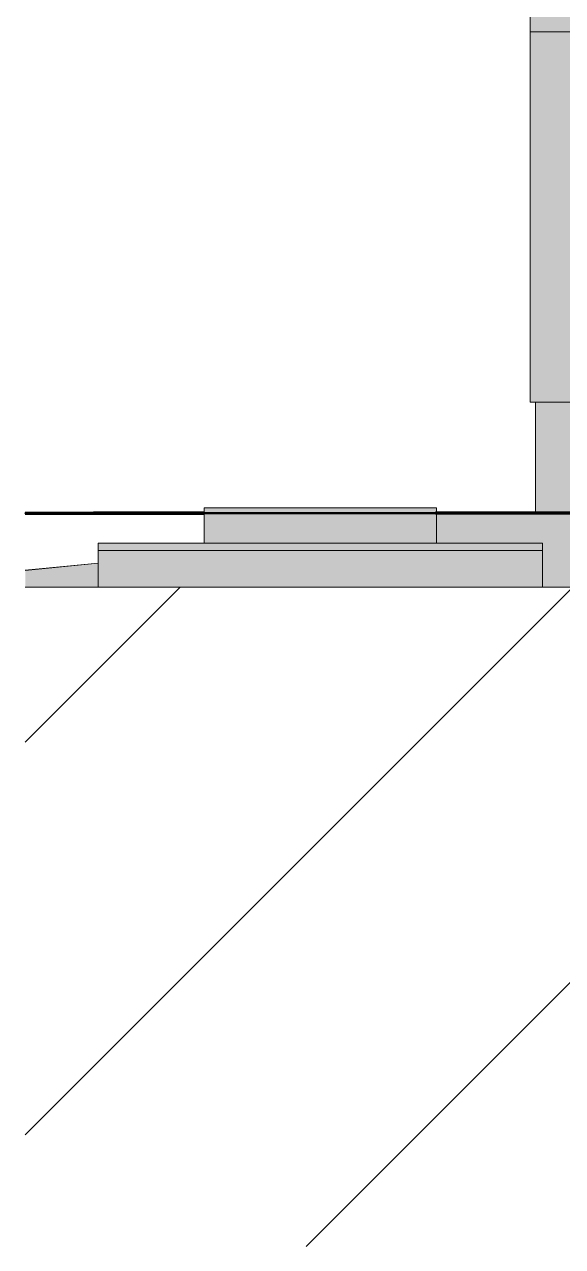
# Model space of a CAD drawing. Header units: millimetres. Extents: x -155050 to -36395, y -2753 to 7638.
# Drawn here: x -120259 to -118805, y -2731 to 570 of the extents above; entities that cross this region are included whole.
import ezdxf

# ---------------------------------------------------------------- set-up
doc = ezdxf.new("R2010")
doc.units = ezdxf.units.MM
for name, pattern in [('IMPORT-DASHED _3_', [19.05, 12.7, -6.35]), ('IMPORT-DĚLICÍ2 _2_', [15.875, 6.35, -3.175, 0, -3.175, 0, -3.175]), ('IMPORT-KANVBRDO', [20, 7, -6.5, 0, -6.5]), ('IMPORT-VODA_pitna_CARA08', [30, 7, -6.5, 0, -6.5, 7, -3]), ('IMPORT-VODVBRDO', [20, 7, -6.5, 0, -6.5]), ('IMPORT-ČÁRKOVANÁ2 _2_', [9.525, 6.35, -3.175])]:
    doc.linetypes.add(name, pattern=pattern)
for name, color, linetype, lineweight, true_color in [('---1 - PBS KÓTY', 7, 'Continuous', 18, 0x4c1300), ('---1 - PBS PNP-1', 1, 'Continuous', 35, 0xff0000), ('---1 - PBS SYMBOLY A TEXT-1', 180, 'IMPORT-ČÁRKOVANÁ2 _2_', 35, 0x3f00ff), ('00_pl_deštová voda oblast', 6, 'Continuous', 25, 0xff00ff), ('00_pL_hranice pozemku', 1, 'Continuous', 35, 0xff0000), ('00_pL_katastr-1', 150, 'Continuous', 35, 0x007fff), ('00_pL_KOTY 1500', 7, 'Continuous', 9, 0x260000), ('00_pL_OCHRANNE PASNO TEPLOVOD-1', 40, 'Continuous', 9, 0xffbf00), ('00_pL_přípoja voda-2', 4, 'IMPORT-VODA_pitna_CARA08', 35, 0x00ffff), ('00_pL_přípojka destova kanalizace-2', 7, 'Continuous', 35, 0x3f7f3f), ('00_pL_přípojka destova kanalizace-3', 7, 'IMPORT-DASHED _3_', 35, 0x3f7f3f), ('212_HK_situace_03_dwg-1', 40, 'Continuous', 9, 0xffbf00), ('A-FLOR-2', 7, 'Continuous', 9, 0x5200a5), ('A-FLOR-LEVL-1', 7, 'Continuous', 9, 0x7f7f7f), ('A-WALL-1', 7, 'Continuous', 9, 0xd7d5cb), ('A-WALL-2', 7, 'Continuous', 9, 0x004080), ('A-WALL-3', 7, 'Continuous', 9, 0xdeddc7), ('A-WALL-4', 7, 'Continuous', 9, 0x787878), ('DEMOLICE-1', 2, 'Continuous', 35, 0xffff00), ('hch kanal-1', 5, 'IMPORT-VODVBRDO', 9, 0x0000ff), ('hch kanal-2', 6, 'IMPORT-KANVBRDO', 9, 0xff00ff), ('hch kanal-3', 30, 'IMPORT-KANVBRDO', 9, 0xff7f00), ('hch koleje-1', 7, 'Continuous', 9, 0x00a5a5), ('hch oploceni-1', 7, 'IMPORT-DĚLICÍ2 _2_', 9, 0x00a5a5), ('hch teren-1', 7, 'Continuous', 9, 0x00a5a5), ('hchrozvodi-1', 7, 'IMPORT-DĚLICÍ2 _2_', 9, 0x00a5a5), ('Obrys', 2, 'Continuous', 9, 0xffff00), ('PDF7_000 ISN KABELY NN', 9, 'Continuous', 9, 0x808080), ('PDF7_000 ISN SDĚL OPTIKA METALIKA CHRÁNIČKA PŘÍVOD', 9, 'Continuous', 9, 0x808080), ('PDF7_0V - Splašky výtlak zaměřeno', 9, 'Continuous', 9, 0x808080), ('PDF7_0V - Voda návrh', 9, 'Continuous', 9, 0x808080), ('PDF7_36', 9, 'Continuous', 9, 0x808080), ('PDF7_GASNET PLYN STŘEDOTLAK', 9, 'Continuous', 9, 0x808080), ('PDF7_GASNET PLYN STŘEDOTLAK OCHRANNĚ PÁSMO', 7, 'Continuous', 9, 0xa5a552), ('PDF7_GP Budovy', 7, 'Continuous', 9, 0x260000), ('PDF7_GP Hraniční linie', 7, 'Continuous', 9, 0x0052a5), ('PDF7_GP Koleje', 7, 'Continuous', 9, 0x0052a5), ('PDF7_GP Plotové linie', 7, 'Continuous', 9, 0x0052a5), ('PDF7_ISS CETIN Zaměřené a kótované vnitřní STP', 9, 'Continuous', 9, 0x808080), ('PDF7_ISS DEŠŤOVÁ KANALIZACE', 9, 'Continuous', 9, 0x808080), ('PDF7_ISS ELEKTRÁRNA OPATOVICE HORKOVOD', 9, 'Continuous', 9, 0x808080), ('PDF7_ISS ELEKTRÁRNA OPATOVICE TEPLOVOD', 9, 'Continuous', 9, 0x808080), ('PDF7_ISS KRÁLOVÉHRADECKÁ PROVOZNÍ SPLAŠKOVÁ KANALIZACE', 9, 'Continuous', 9, 0x808080), ('PDF7_ISS KRÁLOVÉHRADECKÁ PROVOZNÍ VODOVOD HL ŘAD', 9, 'Continuous', 9, 0x808080), ('PDF7_ISS TECHNICKÉ SLUŽBY HK VO', 9, 'Continuous', 9, 0x808080), ('PDF7_ISS ČEZ DISTRIBUCE NN NADZEMNÍ', 9, 'Continuous', 9, 0x808080), ('PDF7_ISS ČEZ DISTRIBUCE VN PODZEMNÍ', 9, 'Continuous', 9, 0x808080), ('PDF7_Slezské Předměstí_646971$0$21900', 7, 'Continuous', 9, 0x002600), ('PDF7_Slezské Předměstí_646971$0$21999', 7, 'Continuous', 9, 0x260000), ('PDF7_Slezské Předměstí_646971$0$23700', 9, 'Continuous', 9, 0x808080), ('PDF7_Znacky-kultury', 7, 'Continuous', 9, 0x29a500), ('PDF7_Znacky-kultury-1', 240, 'Continuous', 100, 0xff003f), ('PDF7_Znacky-kultury-2', 7, 'Continuous', 140, 0x29a500), ('Trubky-tvarovka-1', 7, 'Continuous', 9, 0x282828), ('Trubky-tvarovka-2', 7, 'Continuous', 9, 0x9da1aa), ('Vlastní 1_A-DETL-GENF-1', 9, 'Continuous', 9, 0x808080)]:
    doc.layers.add(name, color=color, linetype=linetype, lineweight=lineweight, true_color=true_color)
for name, color, linetype, lineweight in [('00_pL_KOTY', 7, 'Continuous', 9), ('00_pl_rozhrani ploch', 7, 'Continuous', 18), ('00_pL_stavajici objekty', 7, 'Continuous', 50), ('00_pL_VÝŠKOVÉ KOTY', 7, 'Continuous', 9), ('2966-1_navrh dispozice stroju-HK_02_dwg-1', 7, 'Continuous', 9), ('2966-1_navrh dispozice stroju-HK_dwg-1', 7, 'Continuous', 9), ('A-DETL-THIN', 7, 'Continuous', 9), ('A-FLOR-LEVL', 7, 'Continuous', 9), ('A-WALL', 7, 'Continuous', 9), ('HK_TEREN_SESAZENI_dwg-1', 7, 'Continuous', 9), ('Kóty', 7, 'Continuous', 9), ('Nedefinovaný_Trubky-tvarovka', 7, 'Continuous', 9), ('PDF4_Geometry', 7, 'Continuous', 9), ('PDF4_Solid Fills', 7, 'Continuous', 9), ('Trubky-tvarovka', 7, 'Continuous', 9)]:
    doc.layers.add(name, color=color, linetype=linetype, lineweight=lineweight)

# ---------------------------------------------------------------- blocks, each defined once
blk = doc.blocks.new('Z_PIF_UN_Tegra_Round_Iron_Cover_Wavin__nested_ - Var_-776421-Řez 3')
at = {"layer": 'Trubky-tvarovka-1'}
for points in [[(124919.5, -831), (125079.6, -831), (125079.6, -736), (124534.2, -736), (124534.2, -831), (124897.1, -831)], [(125160.4, -831), (125160.4, -736), (125079.6, -736), (125079.6, -831), (125160.2, -831)]]:
    blk.add_hatch(color=256, dxfattribs=at).paths.add_polyline_path(points)
at = {"layer": 'Trubky-tvarovka'}
for p, q in [((124533.8, -736), (124533.8, -831)), ((124533.8, -736), (124534.1, -736)), ((124534.2, -736), (125079.6, -736)), ((125079.6, -736), (125160.8, -736)), ((125160.8, -831.1), (125160.8, -736))]:
    blk.add_line(p, q, dxfattribs=at)
blk = doc.blocks.new('Z_PIF_UN_Tegra_Concrete_Ring_Wavin__nested_ - Var_-776422-Řez 3')
at = {"layer": 'Trubky-tvarovka-2'}
for points in [[(124335.5, -851), (124444.4, -851), (124444.4, -831), (124247.4, -831), (124247.4, -851), (124296.1, -851)], [(124385.3, -950), (124444.4, -950), (124444.4, -851), (124247.4, -851), (124248.4, -950), (124347.4, -950)], [(125003.6, -851), (125447.1, -851), (125447.1, -831), (124444.4, -831), (124444.4, -851), (124919.5, -851)], [(125018.1, -950), (125447.1, -950), (125447.1, -851), (124444.4, -851), (124444.4, -950), (125003.6, -950)]]:
    blk.add_hatch(color=256, dxfattribs=at).paths.add_polyline_path(points)
at = {"layer": 'Trubky-tvarovka'}
for p, q in [((124247.3, -831), (124247.3, -851)), ((124444.4, -831), (124247.3, -831)), ((124247.3, -851), (124444.4, -851)), ((124247.3, -851), (124247.3, -950)), ((124444.4, -851), (124247.3, -851)), ((125447.3, -831), (124444.4, -831)), ((124444.4, -851), (125447.3, -851)), ((125447.3, -851), (124444.4, -851)), ((125447.3, -851), (125447.3, -831)), ((125447.3, -950), (125447.3, -851))]:
    blk.add_line(p, q, dxfattribs=at)
blk = doc.blocks.new('Rampa - Rampa-818641-Řez 3')
at = {"layer": 'A-FLOR-LEVL-1'}
blk.add_hatch(color=256, dxfattribs=at).paths.add_polyline_path([(124247.4, -950), (124247.4, -885.4), (124050.1, -904.8), (124050.1, -950)])
at = {"layer": 'A-FLOR-LEVL'}
blk.add_line((124050.1, -904.8), (124247.4, -885.4), dxfattribs=at)
blk = doc.blocks.new('Rampa - Rampa-819336-Řez 3')
at = {"layer": 'A-FLOR-LEVL-1'}
blk.add_hatch(color=256, dxfattribs=at).paths.add_polyline_path([(124247.4, -884.9), (124050.1, -904.4), (124050.1, -904.8), (124247.4, -885.4)])
at = {"layer": 'A-FLOR-LEVL'}
blk.add_line((124050.1, -904.4), (124247.4, -884.9), dxfattribs=at)
blk = doc.blocks.new('2966-1_navrh dispozice stroju-HK_dwg__OPEN-901600-Řez 3')
at = {"layer": 'Kóty', "flags": 128}
blk.add_lwpolyline([(124059.2, -750), (124205, -750), (124350.9, -750)], dxfattribs=at)
blk = doc.blocks.new('2966-1_navrh dispozice stroju-HK_dwg-867852-Řez 3')
at = {"layer": 'Kóty'}
blk.add_line((124534.1, -750), (124204, -750), dxfattribs=at)
blk.add_line((124534.1, -750), (124204, -750), dxfattribs=at)
at = {"layer": 'Obrys'}
for p, q in [((124050.1, -750), (124534.1, -750)), ((124534.1, -750), (124050.1, -750)), ((138905, -750), (125160.4, -750))]:
    blk.add_line(p, q, dxfattribs=at)
blk.add_blockref('2966-1_navrh dispozice stroju-HK_dwg__OPEN-901600-Řez 3', (0, 0))
at = {"extrusion": (0, 0, -1)}
blk.add_blockref('2966-1_navrh dispozice stroju-HK_dwg__OPEN-901600-Řez 3', (-248410, 0), dxfattribs=at)
blk = doc.blocks.new('2966-1_navrh dispozice stroju-HK_02_dwg__OPEN-903212-Řez 3')
at = {"layer": 'Kóty', "flags": 128}
blk.add_lwpolyline([(124083.9, -750), (124229.7, -750), (124375.6, -750)], dxfattribs=at)
blk = doc.blocks.new('2966-1_navrh dispozice stroju-HK_02_dwg-876232-Řez 3')
at = {"layer": 'Kóty'}
blk.add_line((124534.1, -750), (124228.7, -750), dxfattribs=at)
blk.add_line((124534.1, -750), (124228.7, -750), dxfattribs=at)
blk.add_blockref('2966-1_navrh dispozice stroju-HK_02_dwg__OPEN-903212-Řez 3', (0, 0))
at = {"extrusion": (0, 0, -1)}
blk.add_blockref('2966-1_navrh dispozice stroju-HK_02_dwg__OPEN-903212-Řez 3', (-248459.5, 0), dxfattribs=at)
blk = doc.blocks.new('212_HK_situace_03_dwg__U37-904821-Řez 3')
at = {"layer": 'DEMOLICE-1'}
for p in [(124435.7, -750), (124520.8, -750)]:
    blk.add_line(p, (124534.1, -750), dxfattribs=at)
blk = doc.blocks.new('212_HK_situace_03_dwg__U38-904822-Řez 3')
blk.add_blockref('212_HK_situace_03_dwg__U37-904821-Řez 3', (0, 0))
blk = doc.blocks.new('212_HK_situace_03_dwg__Oblique-904816-Řez 3')
at = {"layer": '00_pL_KOTY'}
blk.add_line((153148.2, -750), (153959.6, -750), dxfattribs=at)
blk = doc.blocks.new('212_HK_situace_03_dwg__U41-V25-Řez 3')
at = {"layer": '00_pL_přípojka destova kanalizace-2'}
for p, q in [((124532.2, -750), (124498.4, -750)), ((125678.4, -750), (125160.6, -750)), ((125478.4, -750), (125160.8, -750)), ((125388.4, -750), (125160.8, -750))]:
    blk.add_line(p, q, dxfattribs=at)
at = {"layer": '00_pL_přípojka destova kanalizace-3'}
blk.add_line((125588.4, -750), (125160.7, -750), dxfattribs=at)
blk = doc.blocks.new('212_HK_situace_03_dwg-886969-Řez 3')
at = {"layer": '00_pL_KOTY'}
blk.add_hatch(color=256, dxfattribs=at).paths.add_polyline_path([(125245.9, -750), (125429, -750), (125429, -750), (125422.7, -750)])
at = {"layer": 'PDF4_Solid Fills'}
blk.add_hatch(color=256, dxfattribs=at).paths.add_polyline_path([(125160.4, -750), (125308.9, -750), (125160.4, -750)])
at = {"layer": '---1 - PBS KÓTY'}
blk.add_line((124050.1, -750), (124534.1, -750), dxfattribs=at)
at = {"layer": '---1 - PBS PNP-1'}
for p, q in [((124533.9, -750), (124049.8, -750)), ((124049.9, -750), (125755.3, -750))]:
    blk.add_line(p, q, dxfattribs=at)
at = {"layer": '---1 - PBS SYMBOLY A TEXT-1'}
blk.add_line((124050.1, -750), (124534.1, -750), dxfattribs=at)
at = {"layer": '00_pl_deštová voda oblast'}
for p, q in [((124049.9, -750), (124534.1, -750)), ((124050.1, -750), (124534.1, -750)), ((124050.1, -750), (124534.1, -750)), ((124534.1, -750), (124050.1, -750))]:
    blk.add_line(p, q, dxfattribs=at)
at = {"layer": '00_pL_hranice pozemku'}
for p, q in [((124050.1, -750), (155026.4, -750)), ((124534.1, -750), (124050.1, -750))]:
    blk.add_line(p, q, dxfattribs=at)
at = {"layer": '00_pL_katastr-1'}
for p, q in [((124050.1, -750), (155026.4, -750)), ((124050.1, -750), (155026.4, -750)), ((124050.1, -750), (155026.4, -750)), ((124050.1, -750), (138692.5, -750)), ((155026.4, -750), (124050.1, -750)), ((124050.1, -750), (155026.4, -750)), ((124050.1, -750), (124534.1, -750)), ((124050.1, -750), (124534.1, -750)), ((124534.1, -750), (124050.1, -750)), ((124534.1, -750), (124050.1, -750)), ((124050.1, -750), (124534.1, -750)), ((124534.1, -750), (124050.1, -750)), ((124050.1, -750), (124534.1, -750)), ((124534.1, -750), (124050.1, -750)), ((124050.1, -750), (124534.1, -750)), ((124534.1, -750), (124050.1, -750)), ((124050.1, -750), (155026.4, -750)), ((124050.1, -750), (124534.1, -750)), ((155026.4, -750), (124050.1, -750)), ((124050.1, -750), (155026.4, -750)), ((124050.1, -750), (155026.4, -750)), ((124050.1, -750), (124363.2, -750)), ((124050.1, -750), (155026.4, -750)), ((124050.1, -750), (155026.4, -750)), ((124050.1, -750), (155026.4, -750)), ((124050.1, -750), (124534.1, -750)), ((124050.1, -750), (124534.1, -750)), ((124050.1, -750), (124534.1, -750)), ((124050.1, -750), (124534.1, -750)), ((124388.7, -750), (124404.6, -750)), ((124644.4, -750), (155026.4, -750))]:
    blk.add_line(p, q, dxfattribs=at)
at = {"layer": '00_pL_katastr-1', "flags": 128}
for points in [[(155026.4, -750), (150295.3, -750), (148608.2, -750), (127976.2, -750), (124050.1, -750)], [(124050.1, -750), (127872.1, -750), (150295.3, -750), (151681.9, -750), (155026.4, -750)], [(124050.1, -750), (125825.6, -750), (124050.1, -750)], [(155026.4, -750), (125388.1, -750), (124050.1, -750)], [(125388.1, -750), (124684.1, -750), (124556.5, -750), (124414.5, -750), (124404.6, -750), (124050.1, -750)], [(124050.1, -750), (127773, -750), (151681.9, -750), (155026.4, -750)], [(124050.1, -750), (124337.2, -750), (124363.2, -750), (124388.7, -750), (126302.5, -750), (155026.4, -750)], [(155026.4, -750), (153442.5, -750), (153423.7, -750), (149311.7, -750), (145364.2, -750), (143250, -750), (124050.1, -750)], [(124337.2, -750), (126350.2, -750), (155026.4, -750)]]:
    blk.add_lwpolyline(points, dxfattribs=at)
at = {"layer": '00_pL_KOTY'}
for p, q in [((124534.1, -750), (124050.1, -750)), ((124202.5, -750), (124050.1, -750)), ((124382.5, -750), (124050.1, -750)), ((124534.1, -750), (124050.1, -750)), ((125245.9, -750), (125429, -750)), ((125422.7, -750), (125245.9, -750)), ((125429, -750), (125422.7, -750)), ((125429, -750), (125429, -750))]:
    blk.add_line(p, q, dxfattribs=at)
at = {"layer": '00_pL_KOTY 1500'}
blk.add_line((124534.1, -750), (124050.1, -750), dxfattribs=at)
at = {"layer": '00_pL_OCHRANNE PASNO TEPLOVOD-1'}
for p, q in [((155026.4, -750), (124050.1, -750)), ((124050.1, -750), (155026.4, -750)), ((155026.4, -750), (124050.1, -750))]:
    blk.add_line(p, q, dxfattribs=at)
at = {"layer": '00_pL_přípoja voda-2'}
for p, q in [((124050.1, -750), (124640, -750)), ((125052, -750), (139051.7, -750))]:
    blk.add_line(p, q, dxfattribs=at)
at = {"layer": '00_pl_rozhrani ploch'}
for p, q in [((124050.1, -750), (124534.1, -750)), ((124534.1, -750), (124050.1, -750)), ((124050.1, -750), (124534.1, -750)), ((124050.1, -750), (124534.1, -750)), ((124534.1, -750), (124050.1, -750)), ((124050.1, -750), (124534.1, -750)), ((124534.1, -750), (124050.1, -750)), ((124050.1, -750), (124534.1, -750))]:
    blk.add_line(p, q, dxfattribs=at)
at = {"layer": '00_pL_stavajici objekty'}
for p, q in [((155026.4, -750), (124050.1, -750)), ((124050.1, -750), (155026.4, -750)), ((155026.4, -750), (124050.1, -750)), ((124050.1, -750), (155026.4, -750)), ((124050.1, -750), (155026.4, -750))]:
    blk.add_line(p, q, dxfattribs=at)
at = {"layer": '00_pL_stavajici objekty', "flags": 128}
blk.add_lwpolyline([(124731.6, -750), (124369.8, -750), (124050.1, -750)], dxfattribs=at)
at = {"layer": '00_pL_VÝŠKOVÉ KOTY'}
blk.add_line((124534.1, -750), (124050.1, -750), dxfattribs=at)
blk.add_line((124534.1, -750), (124050.1, -750), dxfattribs=at)
at = {"layer": 'A-FLOR-2'}
blk.add_line((155026.4, -750), (124050.1, -750), dxfattribs=at)
at = {"layer": 'PDF4_Geometry'}
for p, q in [((124050.1, -750), (155026.4, -750)), ((124050.1, -750), (124534.1, -750)), ((124050.1, -750), (124534.1, -750)), ((124534.1, -750), (124050.1, -750)), ((124534.1, -750), (124050.1, -750)), ((124050.1, -750), (124534.1, -750)), ((124534.1, -750), (124050.1, -750)), ((124050.1, -750), (124534.1, -750)), ((124534.1, -750), (124050.1, -750)), ((124050.1, -750), (124577.2, -750)), ((124050.1, -750), (155026.4, -750)), ((124050.1, -750), (155026.4, -750)), ((124050.1, -750), (155026.4, -750)), ((124050.1, -750), (124534.1, -750)), ((124050.1, -750), (124534.1, -750)), ((124050.1, -750), (124534.1, -750)), ((124050.1, -750), (124534.1, -750)), ((124169, -750), (124050.9, -750)), ((124169, -750), (124050.9, -750)), ((124061.4, -750), (124051.3, -750)), ((124061.4, -750), (124051.3, -750)), ((124602.7, -750), (124618.6, -750)), ((124858.5, -750), (155026.4, -750))]:
    blk.add_line(p, q, dxfattribs=at)
at = {"layer": 'PDF4_Geometry', "flags": 128}
for points in [[(124050.1, -750), (124551.2, -750), (124577.2, -750), (124602.7, -750), (126516.5, -750), (155026.4, -750)], [(124050.1, -750), (126039.6, -750), (124050.1, -750)], [(155026.4, -750), (125602.1, -750), (124050.1, -750)], [(125602.1, -750), (124898.1, -750), (124770.5, -750), (124628.5, -750), (124618.6, -750), (124050.1, -750)], [(155026.4, -750), (153656.5, -750), (153637.8, -750), (149525.7, -750), (145578.2, -750), (143464, -750), (124050.1, -750)], [(124551.2, -750), (126564.2, -750), (155026.4, -750)]]:
    blk.add_lwpolyline(points, dxfattribs=at)
at = {"layer": 'PDF4_Geometry'}
for points in [[(124260.6, -750), (124172.4, -750), (124101.5, -750), (124048, -750)], [(124049.5, -750), (124072.5, -750), (124099.7, -750), (124130.9, -750)], [(124050, -750), (124050.8, -750), (124051.6, -750), (124052.3, -750)], [(124402.5, -750), (124343.5, -750), (124226.1, -750), (124050.3, -750)], [(124346.7, -750), (124254.5, -750), (124155.8, -750), (124050.4, -750)], [(124050.5, -750), (124112.4, -750), (124169.8, -750), (124222.8, -750)], [(124052.3, -750), (124208.7, -750), (124326.9, -750), (124407.1, -750)], [(124240.6, -750), (124121.2, -750), (124092.3, -750), (124153.7, -750)], [(124179.6, -750), (124124.6, -750), (124105.4, -750), (124121.8, -750)], [(124121.8, -750), (124138.3, -750), (124195.9, -750), (124294.4, -750)], [(124153.7, -750), (124194, -750), (124258, -750), (124345.8, -750)], [(124424.1, -750), (124317.1, -750), (124235.6, -750), (124179.6, -750)], [(124182.6, -750), (124310.4, -750), (124430, -750), (124541.5, -750)], [(124267.8, -750), (124207.2, -750), (124192.5, -750), (124223.4, -750)], [(124222.8, -750), (124289.8, -750), (124328.8, -750), (124339.9, -750)], [(124223.4, -750), (124254.4, -750), (124343.1, -750), (124489.4, -750)], [(124289.9, -750), (124284.4, -750), (124272.5, -750), (124254.1, -750)], [(124534.5, -750), (124445.7, -750), (124352.3, -750), (124254.3, -750)], [(124404, -750), (124284.7, -750), (124255.8, -750), (124317.2, -750)], [(124522.5, -750), (124452.3, -750), (124364.6, -750), (124259.6, -750)], [(124699.5, -750), (124514, -750), (124367.7, -750), (124260.6, -750)], [(124524.5, -750), (124414.4, -750), (124328.8, -750), (124267.8, -750)], [(124339.9, -750), (124351.1, -750), (124334.4, -750), (124289.9, -750)], [(124317.2, -750), (124357.5, -750), (124421.5, -750), (124509.2, -750)], [(124345.8, -750), (124472.5, -750), (124617.6, -750), (124781.1, -750)], [(124470.1, -750), (124443.3, -750), (124402.1, -750), (124346.7, -750)], [(124375.3, -750), (124355.1, -750), (124363.4, -750), (124400.1, -750)], [(124548.8, -750), (124453.4, -750), (124395.5, -750), (124375.3, -750)], [(124400.1, -750), (124438.2, -750), (124497.1, -750), (124576.8, -750)], [(124709.9, -750), (124623.1, -750), (124520.7, -750), (124402.5, -750)], [(124407.1, -750), (124487.4, -750), (124556, -750), (124613.2, -750)], [(124417.7, -750), (124454.4, -750), (124493.2, -750), (124534, -750)], [(124532.9, -750), (124493, -750), (124456.7, -750), (124424.1, -750)], [(124499, -750), (124441.6, -750), (124424.8, -750), (124448.3, -750)], [(124428, -750), (124483.1, -750), (124548.2, -750), (124623.5, -750)], [(124448.3, -750), (124471.8, -750), (124541.8, -750), (124658.4, -750)], [(124454.3, -750), (124579.6, -750), (124694.4, -750), (124798.6, -750)], [(124600.3, -750), (124557.9, -750), (124524.2, -750), (124499, -750)], [(124735, -750), (124661.9, -750), (124585.9, -750), (124506.8, -750)], [(124509.2, -750), (124517.2, -750), (124525.3, -750), (124533.5, -750)], [(124685.4, -750), (124647, -750), (124592.7, -750), (124522.5, -750)], [(124754.7, -750), (124684.5, -750), (124607.1, -750), (124522.5, -750)], [(125054.7, -750), (124849.1, -750), (124672.4, -750), (124524.5, -750)], [(124541.5, -750), (124653, -750), (124742.6, -750), (124810.5, -750)], [(124952.1, -750), (124768.9, -750), (124634.5, -750), (124548.8, -750)], [(124576.8, -750), (124708.8, -750), (124863.3, -750), (125040.5, -750)], [(124781.1, -750), (124702.9, -750), (124642.7, -750), (124600.3, -750)], [(124622.6, -750), (124603.6, -750), (124612.7, -750), (124649.8, -750)], [(124613.2, -750), (124674.4, -750), (124711.1, -750), (124723.4, -750)], [(124774.2, -750), (124692.1, -750), (124641.5, -750), (124622.6, -750)], [(124623.5, -750), (124698.8, -750), (124770.5, -750), (124838.7, -750)], [(124649.8, -750), (124701.2, -750), (124786.7, -750), (124906.4, -750)], [(124723.4, -750), (124735.6, -750), (124722.9, -750), (124685.4, -750)], [(124889.2, -750), (124867, -750), (124807.2, -750), (124709.9, -750)], [(124945.1, -750), (124878.2, -750), (124808.1, -750), (124735, -750)], [(124915.1, -750), (124878.3, -750), (124824.9, -750), (124754.7, -750)], [(124798.6, -750), (124902.7, -750), (124985.8, -750), (125047.7, -750)], [(124810.5, -750), (124885.3, -750), (124911.5, -750), (124889.2, -750)], [(124838.7, -750), (124899.3, -750), (124935.9, -750), (124948.2, -750)], [(124930.2, -750), (124863.3, -750), (124839.3, -750), (124858.3, -750)], [(124858.3, -750), (124877.3, -750), (124938.4, -750), (125041.5, -750)], [(124948.2, -750), (124960.6, -750), (124949.6, -750), (124915.1, -750)], [(125258.4, -750), (125118.9, -750), (125009.6, -750), (124930.2, -750)], [(125118.3, -750), (125100.7, -750), (125043, -750), (124945.1, -750)], [(125397.9, -750), (125284, -750), (125135.4, -750), (124952.1, -750)], [(125193.1, -750), (125137.4, -750), (125069.4, -750), (124989.1, -750)], [(125020.4, -750), (125009.6, -750), (125025.1, -750), (125066.9, -750)], [(125018.8, -750), (125210.3, -750), (125367.6, -750), (125490.7, -750)], [(125131.2, -750), (125068.2, -750), (125031.3, -750), (125020.4, -750)], [(125040.5, -750), (125217.7, -750), (125352.2, -750), (125444.3, -750)], [(125047.7, -750), (125112.4, -750), (125135.9, -750), (125118.3, -750)], [(125066.9, -750), (125119.4, -750), (125196.1, -750), (125297.4, -750)], [(125085.2, -750), (125241, -750), (125361.1, -750), (125445.5, -750)], [(125416.9, -750), (125322.6, -750), (125227.3, -750), (125131.2, -750)], [(125315.9, -750), (125289.8, -750), (125248.8, -750), (125193.1, -750)], [(125197.6, -750), (125248.8, -750), (125288.1, -750), (125315.3, -750)], [(125499.3, -750), (125468.2, -750), (125379.7, -750), (125234, -750)], [(125241.9, -750), (125313, -750), (125376.3, -750), (125431.9, -750)], [(125665.2, -750), (125533.5, -750), (125397.9, -750), (125258.4, -750)], [(125315.3, -750), (125342.4, -750), (125355, -750), (125353.1, -750)], [(125353.1, -750), (125351.2, -750), (125338.8, -750), (125315.9, -750)], [(125578.5, -750), (125538.2, -750), (125477.9, -750), (125397.9, -750)], [(125633.5, -750), (125583.4, -750), (125511.2, -750), (125416.9, -750)], [(125431.9, -750), (125487.4, -750), (125541.6, -750), (125594.5, -750)], [(125444.3, -750), (125536.9, -750), (125591.7, -750), (125608.7, -750)], [(125445.5, -750), (125512.4, -750), (125530.4, -750), (125499.3, -750)], [(125490.7, -750), (125583.8, -750), (125655.4, -750), (125705.3, -750)]]:
    blk.add_open_spline(points, degree=3, dxfattribs=at)
at = {"layer": 'PDF4_Solid Fills'}
for p, q in [((125160.4, -750), (125308.9, -750)), ((125308.9, -750), (125160.4, -750)), ((125160.4, -750), (125160.4, -750))]:
    blk.add_line(p, q, dxfattribs=at)
at = {"layer": 'PDF7_000 ISN KABELY NN'}
blk.add_line((124098, -750), (124231, -750), dxfattribs=at)
at = {"layer": 'PDF7_000 ISN KABELY NN', "flags": 128}
blk.add_lwpolyline([(124230.9, -750), (124098, -750), (124430.4, -750), (124534.1, -750)], dxfattribs=at)
at = {"layer": 'PDF7_000 ISN SDĚL OPTIKA METALIKA CHRÁNIČKA PŘÍVOD'}
for p, q in [((124050.1, -750), (124164.6, -750)), ((124297.5, -750), (124430.4, -750))]:
    blk.add_line(p, q, dxfattribs=at)
at = {"layer": 'PDF7_0V - Splašky výtlak zaměřeno'}
for p, q in [((124050.1, -750), (124231.3, -750)), ((124534.1, -750), (124306.2, -750))]:
    blk.add_line(p, q, dxfattribs=at)
at = {"layer": 'PDF7_0V - Voda návrh'}
for p, q in [((124050.1, -750), (124372.7, -750)), ((124231.2, -750), (124050.1, -750)), ((124250.4, -750), (124582.7, -750)), ((124915, -750), (125247.3, -750))]:
    blk.add_line(p, q, dxfattribs=at)
at = {"layer": 'PDF7_0V - Voda návrh', "flags": 128}
blk.add_lwpolyline([(124050.1, -750), (124231.2, -750), (124050.1, -750)], dxfattribs=at)
at = {"layer": 'PDF7_36'}
for p, q in [((124231.6, -750), (124050.1, -750)), ((124050.1, -750), (124231.6, -750)), ((124587, -750), (124050.1, -750)), ((124050.1, -750), (124587, -750)), ((125371.5, -750), (125159.3, -750)), ((125159.3, -750), (125371.5, -750))]:
    blk.add_line(p, q, dxfattribs=at)
at = {"layer": 'PDF7_36', "flags": 128}
blk.add_lwpolyline([(124878.2, -750), (124507.8, -750)], close=True, dxfattribs=at)
at = {"layer": 'PDF7_GASNET PLYN STŘEDOTLAK'}
for p, q in [((124198.9, -750), (124050.1, -750)), ((124050.1, -750), (124198.9, -750))]:
    blk.add_line(p, q, dxfattribs=at)
at = {"layer": 'PDF7_GASNET PLYN STŘEDOTLAK', "flags": 128}
blk.add_lwpolyline([(125395.3, -750), (124597.7, -750)], close=True, dxfattribs=at)
at = {"layer": 'PDF7_GASNET PLYN STŘEDOTLAK OCHRANNĚ PÁSMO'}
for p, q in [((124198.5, -750), (124050.1, -750)), ((124050.1, -750), (124198.5, -750))]:
    blk.add_line(p, q, dxfattribs=at)
at = {"layer": 'PDF7_GASNET PLYN STŘEDOTLAK OCHRANNĚ PÁSMO', "flags": 128}
for points in [[(124050.1, -750), (124199.2, -750)], [(124530.9, -750), (124331.5, -750)], [(124332.1, -750), (124531.5, -750)], [(124796.7, -750), (124597.3, -750)], [(124598, -750), (124797.4, -750)], [(125129.1, -750), (124929.7, -750)], [(124930.3, -750), (125129.7, -750)], [(125394.9, -750), (125195.5, -750)], [(125196.2, -750), (125395.6, -750)]]:
    blk.add_lwpolyline(points, close=True, dxfattribs=at)
at = {"layer": 'PDF7_GP Budovy'}
for p, q in [((124050.1, -750), (155026.4, -750)), ((155026.4, -750), (124050.1, -750)), ((124050.1, -750), (155026.4, -750)), ((155026.4, -750), (124050.1, -750))]:
    blk.add_line(p, q, dxfattribs=at)
at = {"layer": 'PDF7_GP Hraniční linie'}
for p, q in [((124050.1, -750), (124534.1, -750)), ((124534.1, -750), (124050.1, -750))]:
    blk.add_line(p, q, dxfattribs=at)
at = {"layer": 'PDF7_GP Koleje'}
for p, q in [((124050, -750), (124534.1, -750)), ((124050.1, -750), (124534.1, -750)), ((124534.1, -750), (124050.1, -750)), ((124534.1, -750), (124050.1, -750))]:
    blk.add_line(p, q, dxfattribs=at)
at = {"layer": 'PDF7_GP Plotové linie'}
blk.add_line((124050.1, -750), (124534.1, -750), dxfattribs=at)
at = {"layer": 'PDF7_GP Plotové linie', "flags": 128}
blk.add_lwpolyline([(124050.1, -750), (124396.7, -750), (126457.1, -750), (128451.1, -750), (130445.1, -750), (132439, -750), (134433, -750), (136559.9, -750), (138553.9, -750), (140614.3, -750), (142608.3, -750), (144602.2, -750), (146596.2, -750), (148789.6, -750), (150783.6, -750), (152777.5, -750), (154771.5, -750), (155026.4, -750)], dxfattribs=at)
at = {"layer": 'PDF7_ISS CETIN Zaměřené a kótované vnitřní STP'}
for p, q in [((124313.4, -750), (124049.1, -750)), ((124049.1, -750), (124313.4, -750)), ((124054, -750), (124050.5, -750)), ((124050.5, -750), (124054, -750)), ((125582.7, -750), (125305.4, -750)), ((125305.4, -750), (125582.7, -750))]:
    blk.add_line(p, q, dxfattribs=at)
at = {"layer": 'PDF7_ISS CETIN Zaměřené a kótované vnitřní STP', "flags": 128}
for points in [[(125598.5, -750), (124933.9, -750), (124069.8, -750), (124933.9, -750)], [(125066.8, -750), (124535.1, -750)]]:
    blk.add_lwpolyline(points, close=True, dxfattribs=at)
at = {"layer": 'PDF7_ISS DEŠŤOVÁ KANALIZACE'}
for p, q in [((124374.7, -750), (124050.1, -750)), ((124496.7, -750), (124050.1, -750)), ((125048.6, -750), (124050.1, -750)), ((125160.4, -750), (125371.3, -750)), ((125428.3, -750), (125260.3, -750))]:
    blk.add_line(p, q, dxfattribs=at)
at = {"layer": 'PDF7_ISS DEŠŤOVÁ KANALIZACE', "flags": 128}
for points in [[(124254.9, -750), (124853.1, -750), (125251.9, -750)], [(125052.5, -750), (124919.5, -750), (125052.4, -750)]]:
    blk.add_lwpolyline(points, dxfattribs=at)
at = {"layer": 'PDF7_ISS ELEKTRÁRNA OPATOVICE HORKOVOD', "flags": 128}
for points in [[(124565.3, -750), (124365.9, -750), (124764.7, -750), (125229.9, -750), (125030.5, -750), (125229.9, -750), (124764.7, -750), (124365.9, -750)], [(124565.3, -750), (124365.9, -750)], [(124698.2, -750), (124698.2, -750), (124698.2, -750), (124698.2, -750)], [(124831.1, -750), (124831.1, -750), (124831.2, -750), (124831.1, -750)], [(125030.6, -750), (125229.9, -750)]]:
    blk.add_lwpolyline(points, close=True, dxfattribs=at)
at = {"layer": 'PDF7_ISS ELEKTRÁRNA OPATOVICE TEPLOVOD', "flags": 128}
for points in [[(124933.7, -750), (124136.3, -750)], [(125464.1, -750), (125332.4, -750), (125467.8, -750), (125332.4, -750), (125731.2, -750), (126131.1, -750), (125731.2, -750), (125332.4, -750)]]:
    blk.add_lwpolyline(points, close=True, dxfattribs=at)
at = {"layer": 'PDF7_ISS KRÁLOVÉHRADECKÁ PROVOZNÍ SPLAŠKOVÁ KANALIZACE'}
for p, q in [((125305.4, -750), (125205.3, -750)), ((125205.3, -750), (125305.4, -750))]:
    blk.add_line(p, q, dxfattribs=at)
at = {"layer": 'PDF7_ISS KRÁLOVÉHRADECKÁ PROVOZNÍ SPLAŠKOVÁ KANALIZACE', "flags": 128}
for points in [[(124050.1, -750), (124532.2, -750)], [(124931, -750), (125329.8, -750), (125595.6, -750), (125329.8, -750)]]:
    blk.add_lwpolyline(points, close=True, dxfattribs=at)
at = {"layer": 'PDF7_ISS KRÁLOVÉHRADECKÁ PROVOZNÍ VODOVOD HL ŘAD'}
for p, q in [((125268.5, -750), (125077.3, -750)), ((125077.3, -750), (125268.5, -750))]:
    blk.add_line(p, q, dxfattribs=at)
at = {"layer": 'PDF7_ISS KRÁLOVÉHRADECKÁ PROVOZNÍ VODOVOD HL ŘAD', "flags": 128}
for points in [[(124050.1, -750), (124068.8, -750)], [(124667, -750), (124401.1, -750), (124799.9, -750), (125265.2, -750), (124799.9, -750), (124401.1, -750)], [(124667, -750), (124401.1, -750)]]:
    blk.add_lwpolyline(points, close=True, dxfattribs=at)
at = {"layer": 'PDF7_ISS TECHNICKÉ SLUŽBY HK VO'}
for p, q in [((124800.4, -750), (124050.1, -750)), ((124050.1, -750), (124800.4, -750))]:
    blk.add_line(p, q, dxfattribs=at)
at = {"layer": 'PDF7_ISS TECHNICKÉ SLUŽBY HK VO', "flags": 128}
for points in [[(155026.4, -750), (124933.8, -750), (124050.1, -750)], [(124050.1, -750), (125133.4, -750), (155026.4, -750)]]:
    blk.add_lwpolyline(points, dxfattribs=at)
blk.add_lwpolyline([(128389.5, -750), (126528.5, -750), (125398.6, -750), (126528.5, -750)], close=True, dxfattribs=at)
at = {"layer": 'PDF7_ISS ČEZ DISTRIBUCE NN NADZEMNÍ'}
for p, q in [((124199.2, -750), (124050.1, -750)), ((124050.1, -750), (124199.2, -750))]:
    blk.add_line(p, q, dxfattribs=at)
at = {"layer": 'PDF7_ISS ČEZ DISTRIBUCE NN NADZEMNÍ', "flags": 128}
for points in [[(124398.6, -750), (124265.6, -750)], [(124797.4, -750), (124531.5, -750)], [(125129.6, -750), (125993.7, -750)], [(125993.8, -750), (125129.8, -750)], [(125794.4, -750), (125927.3, -750), (125594.9, -750), (125329, -750), (125329.1, -750), (125196.2, -750), (125329.1, -750), (125329, -750), (125594.9, -750), (125927.3, -750)]]:
    blk.add_lwpolyline(points, close=True, dxfattribs=at)
at = {"layer": 'PDF7_ISS ČEZ DISTRIBUCE VN PODZEMNÍ'}
blk.add_line((125395, -750), (124050.1, -750), dxfattribs=at)
at = {"layer": 'PDF7_ISS ČEZ DISTRIBUCE VN PODZEMNÍ', "flags": 128}
blk.add_lwpolyline([(124050.1, -750), (125395, -750), (126325.5, -750), (125395, -750)], dxfattribs=at)
at = {"layer": 'PDF7_Slezské Předměstí_646971$0$21900'}
for p, q in [((124050.1, -750), (155026.4, -750)), ((124050.1, -750), (155026.4, -750)), ((124050.1, -750), (124632.8, -750)), ((124050.1, -750), (155026.4, -750)), ((124534.1, -750), (124050.1, -750)), ((124050.1, -750), (124534.1, -750)), ((124050.1, -750), (124534.1, -750))]:
    blk.add_line(p, q, dxfattribs=at)
at = {"layer": 'PDF7_Slezské Předměstí_646971$0$21900', "flags": 128}
for points in [[(155026.4, -750), (151783.1, -750), (127922, -750), (124050.1, -750)], [(124050.1, -750), (127988.1, -750), (150453.5, -750), (155026.4, -750)], [(124050.1, -750), (124565.1, -750), (124563.9, -750), (124050.1, -750)], [(155026.4, -750), (138819.7, -750), (124050.1, -750)], [(124563.9, -750), (126557.8, -750), (155026.4, -750)], [(124838.5, -750), (124771.2, -750), (124633.1, -750), (124632.8, -750), (124632.3, -750), (124565.1, -750)], [(155026.4, -750), (126493.3, -750), (124632.3, -750)]]:
    blk.add_lwpolyline(points, dxfattribs=at)
at = {"layer": 'PDF7_Slezské Předměstí_646971$0$21999'}
blk.add_line((124050.1, -750), (155026.4, -750), dxfattribs=at)
at = {"layer": 'PDF7_Slezské Předměstí_646971$0$21999', "flags": 128}
blk.add_lwpolyline([(155026.4, -750), (148725.1, -750), (128120.7, -750), (124050.1, -750)], dxfattribs=at)
at = {"layer": 'PDF7_Slezské Předměstí_646971$0$23700', "flags": 128}
for points in [[(124050.1, -750), (124565.1, -750), (124563.9, -750), (124050.1, -750)], [(155026.4, -750), (133270.3, -750), (124962.1, -750), (124962.7, -750)], [(124962.7, -750), (126225.5, -750), (126225.4, -750), (133337.1, -750), (155026.4, -750)]]:
    blk.add_lwpolyline(points, dxfattribs=at)
at = {"layer": 'PDF7_Znacky-kultury'}
for p, q in [((125651.5, -750), (124844.4, -750)), ((125817.4, -750), (124927.4, -750))]:
    blk.add_line(p, q, dxfattribs=at)
at = {"layer": 'PDF7_Znacky-kultury-1'}
blk.add_line((124050.1, -750), (124534.1, -750), dxfattribs=at)
at = {"layer": 'PDF7_Znacky-kultury-2'}
for p, q in [((124533.4, -750), (124234.7, -750)), ((124532.8, -750), (124317.6, -750)), ((125931.8, -750), (125158.7, -750))]:
    blk.add_line(p, q, dxfattribs=at)
for name in ['212_HK_situace_03_dwg__U38-904822-Řez 3', '212_HK_situace_03_dwg__U41-V25-Řez 3']:
    blk.add_blockref(name, (0, 0))
at = {"extrusion": (0, 0, -1)}
blk.add_blockref('212_HK_situace_03_dwg__Oblique-904816-Řez 3', (-279307.2, 0), dxfattribs=at)
blk = doc.blocks.new('HK_TEREN_SESAZENI_dwg_fgvzhj-918100-Řez 3')
at = {"layer": 'hch kanal-1'}
for p, q in [((124050.1, -750), (124534.1, -750)), ((125160.4, -750), (138905, -750))]:
    blk.add_line(p, q, dxfattribs=at)
at = {"layer": 'hch kanal-2'}
blk.add_line((124050.1, -750), (124534.1, -750), dxfattribs=at)
at = {"layer": 'hch kanal-3'}
blk.add_line((124050.1, -750), (130797, -750), dxfattribs=at)
at = {"layer": 'hch kanal-3', "flags": 128}
blk.add_lwpolyline([(124050.1, -750), (131480.6, -750), (130797, -750), (129823.2, -750), (138905, -750)], dxfattribs=at)
at = {"layer": 'hch koleje-1'}
for p, q in [((124050.1, -750), (124534.1, -750)), ((124050.1, -750), (124534.1, -750)), ((124534.1, -750), (124050.1, -750)), ((124050.1, -750), (124534.1, -750))]:
    blk.add_line(p, q, dxfattribs=at)
at = {"layer": 'hch oploceni-1'}
blk.add_line((124050.1, -750), (124534.1, -750), dxfattribs=at)
at = {"layer": 'hch teren-1'}
blk.add_line((124050.1, -750), (124534.1, -750), dxfattribs=at)
at = {"layer": 'hchrozvodi-1'}
blk.add_line((124534.1, -750), (124050.1, -750), dxfattribs=at)
blk = doc.blocks.new('HK_TEREN_SESAZENI_dwg-918098-Řez 3')
blk.add_blockref('HK_TEREN_SESAZENI_dwg_fgvzhj-918100-Řez 3', (0, 0))

msp = doc.modelspace()

# ---------------------------------------------------------------- hatches: boundary and pattern name
at = {"layer": 'A-WALL-1'}
msp.add_hatch(color=256, dxfattribs=at).paths.add_polyline_path([(-118877.7, -450), (-118692.3, -450), (-118692.3, 550), (-118892.3, 550), (-118892.3, -450)])
at = {"layer": 'A-WALL-2'}
h = msp.add_hatch(color=256, dxfattribs=at)
h.paths.add_polyline_path([(-118892.3, 550), (-118327.7, 550), (-118327.7, 1700), (-118892.3, 1700), (-118892.3, 716.7)])
h.paths.add_polyline_path([(-115658.5, 550), (-112508.8, 550), (-112508.8, 1700), (-118227.7, 1700), (-118227.7, 550), (-115719, 550)])
h.paths.add_polyline_path([(-113480.5, 589.8), (-117971.1, 589.8), (-117971.1, 1600), (-112971.1, 1600), (-112971.1, 589.8), (-113359.5, 589.8)])
at = {"layer": 'A-WALL-3'}
h = msp.add_hatch(color=256, dxfattribs=at)
h.paths.add_polyline_path([(-118877.7, -750), (-118327.7, -750), (-118327.7, -450), (-118877.7, -450)])
h.paths.add_polyline_path([(-90974.3, -750), (-90966.3, -750), (-90966.3, -450), (-91494.9, -450), (-91494.9, -750), (-91095.3, -750)])
h.paths.add_polyline_path([(-118227.7, -750), (-105401.7, -750), (-105401.7, -736), (-104777.1, -736), (-104777.1, -750), (-99427.9, -750), (-99427.9, -450), (-118227.7, -450), (-118227.7, -699.3)])
h.paths.add_polyline_path([(-93525.3, -750), (-93525.3, -600.8), (-94171.3, -600.8), (-94171.3, -450), (-94642.9, -450), (-94642.9, -750), (-93636.3, -750)])
h.paths.add_polyline_path([(-93021.3, -600), (-91594.9, -600), (-91594.9, -450), (-93021.3, -450), (-93021.3, -585.8)])
at = {"layer": 'A-WALL-4'}
h = msp.add_hatch(color=256, dxfattribs=at)
h.paths.add_polyline_path([(-112028.5, -950), (-105689, -950), (-105689, -831), (-105401.7, -831), (-105401.7, -750), (-119146.3, -750), (-119146.3, -831), (-118859.6, -831), (-118859.6, -950), (-112270.5, -950)])
h.paths.add_polyline_path([(-94120.3, -950), (-93675.3, -950), (-93675.3, -750), (-94642.9, -750), (-94642.9, -926.7), (-99427.9, -926.7), (-99427.9, -750), (-104777.1, -750), (-104776.6, -831), (-104489.8, -831), (-104489.8, -950), (-94642.9, -950)])
at = {"layer": 'Vlastní 1_A-DETL-GENF-1'}
h = msp.add_hatch(dxfattribs=at)
h.set_pattern_fill('FP_2', color=256, style=0, pattern_type=2)
h.set_pattern_definition([(45, (-107520.7, -300), (-530.33, 530.33), [])])
h.paths.add_polyline_path([(-120256.6, -2731), (-89280.3, -2731), (-89280.3, -950), (-120256.6, -950), (-120256.6, -2238.4)])

# ---------------------------------------------------------------- linework, layer by layer
at = {"layer": 'A-DETL-THIN'}
msp.add_line((-89280.3, -950), (-120256.6, -950), dxfattribs=at)
at = {"layer": 'A-WALL'}
for p, q in [((-118892.3, 2846.6), (-118892.3, -450)), ((-118892.3, 550), (-118327.7, 550)), ((-118892.3, -450), (-118327.7, -450)), ((-118877.7, -450), (-118877.7, -750)), ((-105401.7, -750), (-119146.3, -750))]:
    msp.add_line(p, q, dxfattribs=at)

# ---------------------------------------------------------------- block references
at = {"layer": '212_HK_situace_03_dwg-1'}
msp.add_blockref('212_HK_situace_03_dwg-886969-Řez 3', (-244306.7, 0), dxfattribs=at)
at = {"layer": '2966-1_navrh dispozice stroju-HK_02_dwg-1'}
msp.add_blockref('2966-1_navrh dispozice stroju-HK_02_dwg-876232-Řez 3', (-244306.7, 0), dxfattribs=at)
at = {"layer": '2966-1_navrh dispozice stroju-HK_dwg-1'}
msp.add_blockref('2966-1_navrh dispozice stroju-HK_dwg-867852-Řez 3', (-244306.7, 0), dxfattribs=at)
at = {"layer": 'A-FLOR-LEVL'}
for name in ['Rampa - Rampa-819336-Řez 3', 'Rampa - Rampa-818641-Řez 3']:
    msp.add_blockref(name, (-244306.7, 0), dxfattribs=at)
at = {"layer": 'HK_TEREN_SESAZENI_dwg-1'}
msp.add_blockref('HK_TEREN_SESAZENI_dwg-918098-Řez 3', (-244306.7, 0), dxfattribs=at)
at = {"layer": 'Nedefinovaný_Trubky-tvarovka'}
for name in ['Z_PIF_UN_Tegra_Round_Iron_Cover_Wavin__nested_ - Var_-776421-Řez 3', 'Z_PIF_UN_Tegra_Concrete_Ring_Wavin__nested_ - Var_-776422-Řez 3']:
    msp.add_blockref(name, (-244306.7, 0), dxfattribs=at)

doc.saveas('drawing.dxf')
